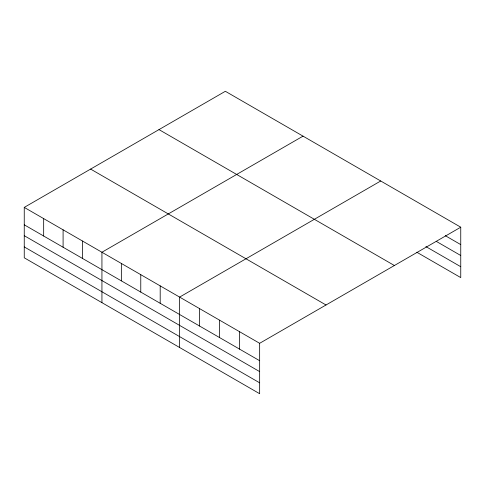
<?xml version="1.0" encoding="UTF-8"?>
<svg xmlns="http://www.w3.org/2000/svg" width="485" height="485" viewBox="0 0 485 485"><rect width="100%" height="100%" fill="white"/><g stroke="black" fill="none" stroke-linecap="round" stroke-linejoin="round"><path stroke-width="0.73" d="M259.651 371.601L259.651 343.301L24.25 207.398L24.25 257.802L259.651 393.711L259.651 371.601L24.25 235.692M24.25 207.398L225.349 91.289L460.75 227.198L460.75 277.602L416.857 252.267M303.034 136.139L101.935 252.242L101.935 302.652M380.713 180.99L179.614 297.093L179.614 347.502M259.651 343.301L460.75 227.198M445.26 235.661L460.75 244.61M436.221 241.336L460.75 255.498M425.897 246.592L460.75 266.714M158.989 129.604L394.39 265.513M90.61 169.083L326.011 304.986M24.25 224.804L259.651 360.713M24.25 246.913L259.651 382.817M239.638 331.752L239.638 349.158M219.632 320.197L219.632 337.608M199.626 308.648L199.626 326.053M160.195 285.883L160.195 303.289M140.771 274.668L140.771 292.079M121.353 263.458L121.353 280.863M82.511 241.033L82.511 258.444M63.092 229.817L63.092 247.229M43.668 218.608L43.668 236.019"/></g></svg>
